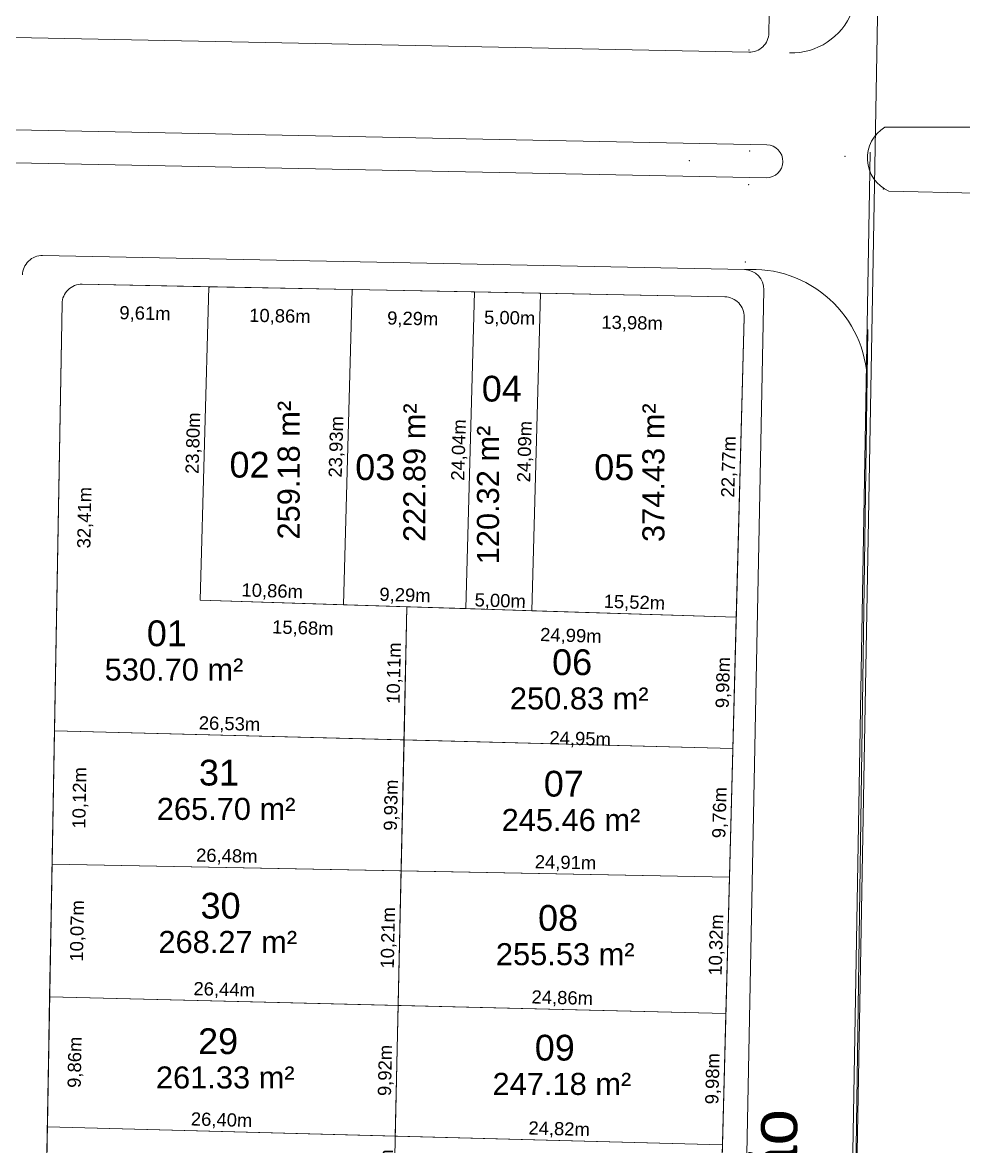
# Model space of a CAD drawing. Header units: metres. Extents: x 3808 to 8215, y 2374 to 6187.
# Drawn here: x 5351.9 to 5423.2, y 4895.7 to 4981 of the extents above; entities that cross this region are included whole.
import ezdxf

# ---------------------------------------------------------------- set-up
doc = ezdxf.new("R2010")
doc.units = ezdxf.units.M
doc.linetypes.add('CONTINUO', pattern=[0])
for name, color, linetype in [('0 - Meio Fio', 32, 'Continuous'), ('Areas Lotes', 1, 'Continuous'), ('Calçada', 8, 'Continuous'), ('COTAS', 7, 'Continuous'), ('Lote', 7, 'Continuous'), ('Nome das Ruas', 7, 'Continuous'), ('Nº Lote', 7, 'Continuous'), ('q', 9, 'CONTINUO'), ('quadras', 7, 'Continuous')]:
    doc.layers.add(name, color=color, linetype=linetype)
doc.layers.add('MEIO FIO', color=8, linetype='Continuous', lineweight=30)
doc.styles.add('Arial', font='arial.ttf')
doc.dimstyles.new('Copy(2) of ISO-25', dxfattribs={"dimtxt": 1, "dimasz": 2.5, "dimexe": 1.25, "dimexo": 0.625, "dimgap": 0.2, "dimtad": 1, "dimtoh": 1, "dimlfac": 1, "dimzin": 1, "dimtxsty": 'Arial', "dimblk": 'NONE', "dimcen": 0, "dimse1": 1, "dimse2": 1, "dimsd1": 1, "dimsd2": 1, "dimclrt": 256, "dimaunit": 1, "dimadec": 3, "dimazin": 0, "dimtfac": 1, "dimtmove": 0, "dimatfit": 3, "dimldrblk": 'NONE', "dimfxl": 1, "dimtolj": 1, "dimtzin": 0, "dimarcsym": 0})

# ---------------------------------------------------------------- blocks, each defined once
blk = doc.blocks.new('*D6408')
at = {"layer": 'Defpoints', "color": 0, "linetype": 'Continuous', "transparency": 16777216}
for p in [(5353.762, 4897.173), (5356.632, 4897.121), (5353.578, 4886.907)]:
    blk.add_point(p, dxfattribs=at)
at = {"layer": 'COTAS', "linetype": 'Continuous', "lineweight": 5, "transparency": 16777216, "insert": (5355.74, 4892.003), "char_height": 1, "attachment_point": 5, "rotation": 88.97828, "style": 'Arial'}
blk.add_mtext('\\A1;10,27m', dxfattribs=at)
blk = doc.blocks.new('_None')
blk = doc.blocks.new('*D6409')
at = {"layer": 'Defpoints', "color": 0, "linetype": 'Continuous', "transparency": 16777216}
for p in [(5353.937, 4907.034), (5356.808, 4906.983), (5353.762, 4897.173)]:
    blk.add_point(p, dxfattribs=at)
at = {"layer": 'COTAS', "linetype": 'Continuous', "lineweight": 5, "transparency": 16777216, "insert": (5355.919, 4902.066), "char_height": 1, "attachment_point": 5, "rotation": 88.97828, "style": 'Arial'}
blk.add_mtext('\\A1;9,86m', dxfattribs=at)
blk = doc.blocks.new('*D6410')
at = {"layer": 'Defpoints', "color": 0, "linetype": 'Continuous', "transparency": 16777216}
for p in [(5354.117, 4917.105), (5356.988, 4917.053), (5353.937, 4907.034)]:
    blk.add_point(p, dxfattribs=at)
at = {"layer": 'COTAS', "linetype": 'Continuous', "lineweight": 5, "transparency": 16777216, "insert": (5356.097, 4912.032), "char_height": 1, "attachment_point": 5, "rotation": 88.97828, "style": 'Arial'}
blk.add_mtext('\\A1;10,07m', dxfattribs=at)
blk = doc.blocks.new('*D6411')
at = {"layer": 'Defpoints', "color": 0, "linetype": 'Continuous', "transparency": 16777216}
for p in [(5354.297, 4927.22), (5357.168, 4927.169), (5354.117, 4917.105)]:
    blk.add_point(p, dxfattribs=at)
at = {"layer": 'COTAS', "linetype": 'Continuous', "lineweight": 5, "transparency": 16777216, "insert": (5356.277, 4922.125), "char_height": 1, "attachment_point": 5, "rotation": 88.97828, "style": 'Arial'}
blk.add_mtext('\\A1;10,12m', dxfattribs=at)
blk = doc.blocks.new('*D6412')
at = {"layer": 'Defpoints', "color": 0, "linetype": 'Continuous', "transparency": 16777216}
for p in [(5354.875, 4959.624), (5357.746, 4959.573), (5354.297, 4927.22)]:
    blk.add_point(p, dxfattribs=at)
at = {"layer": 'COTAS', "linetype": 'Continuous', "lineweight": 5, "transparency": 16777216, "insert": (5356.656, 4943.385), "char_height": 1, "attachment_point": 5, "rotation": 88.97828, "style": 'Arial'}
blk.add_mtext('\\A1;32,41m', dxfattribs=at)
blk = doc.blocks.new('*D6413')
at = {"layer": 'Defpoints', "color": 0, "linetype": 'Continuous', "transparency": 16777216}
for p in [(5366.013, 4960.908), (5365.362, 4937.119), (5365.362, 4937.119)]:
    blk.add_point(p, dxfattribs=at)
at = {"layer": 'COTAS', "linetype": 'Continuous', "lineweight": 5, "transparency": 16777216, "insert": (5364.887, 4949.035), "char_height": 1, "attachment_point": 5, "rotation": 88.43287, "style": 'Arial'}
blk.add_mtext('\\A1;23,80m', dxfattribs=at)
blk = doc.blocks.new('*D6414')
at = {"layer": 'Defpoints', "color": 0, "linetype": 'Continuous', "transparency": 16777216}
for p in [(5365.362, 4937.119), (5376.218, 4936.778), (5376.218, 4936.778)]:
    blk.add_point(p, dxfattribs=at)
at = {"layer": 'COTAS', "linetype": 'Continuous', "lineweight": 5, "transparency": 16777216, "insert": (5370.815, 4937.749), "char_height": 1, "attachment_point": 5, "rotation": 358.20166, "style": 'Arial'}
blk.add_mtext('\\A1;10,86m', dxfattribs=at)
blk = doc.blocks.new('*D6415')
at = {"layer": 'Defpoints', "color": 0, "linetype": 'Continuous', "transparency": 16777216}
for p in [(5376.218, 4936.778), (5385.508, 4936.486), (5385.508, 4936.486)]:
    blk.add_point(p, dxfattribs=at)
at = {"layer": 'COTAS', "linetype": 'Continuous', "lineweight": 5, "transparency": 16777216, "insert": (5380.888, 4937.433), "char_height": 1, "attachment_point": 5, "rotation": 358.20166, "style": 'Arial'}
blk.add_mtext('\\A1;9,29m', dxfattribs=at)
blk = doc.blocks.new('*D6416')
at = {"layer": 'Defpoints', "color": 0, "linetype": 'Continuous', "transparency": 16777216}
for p in [(5385.508, 4936.486), (5390.506, 4936.329), (5390.506, 4936.329)]:
    blk.add_point(p, dxfattribs=at)
at = {"layer": 'COTAS', "linetype": 'Continuous', "lineweight": 5, "transparency": 16777216, "insert": (5388.107, 4937.006), "char_height": 1, "attachment_point": 5, "rotation": 358.20166, "style": 'Arial'}
blk.add_mtext('\\A1;5,00m', dxfattribs=at)
blk = doc.blocks.new('*D6417')
at = {"layer": 'Defpoints', "color": 0, "linetype": 'Continuous', "transparency": 16777216}
for p in [(5390.506, 4936.329), (5406.014, 4935.842), (5406.014, 4935.842)]:
    blk.add_point(p, dxfattribs=at)
at = {"layer": 'COTAS', "linetype": 'Continuous', "lineweight": 5, "transparency": 16777216, "insert": (5398.285, 4936.886), "char_height": 1, "attachment_point": 5, "rotation": 358.20166, "style": 'Arial'}
blk.add_mtext('\\A1;15,52m', dxfattribs=at)
blk = doc.blocks.new('*D6418')
at = {"layer": 'Defpoints', "color": 0, "linetype": 'Continuous', "transparency": 16777216}
for p in [(5380.803, 4926.091), (5380.814, 4926.52), (5405.752, 4925.862)]:
    blk.add_point(p, dxfattribs=at)
at = {"layer": 'COTAS', "linetype": 'Continuous', "lineweight": 5, "transparency": 16777216, "insert": (5394.173, 4926.539), "char_height": 1, "attachment_point": 5, "rotation": 358.48839, "style": 'Arial'}
blk.add_mtext('\\A1;24,95m', dxfattribs=at)
blk = doc.blocks.new('*D6419')
at = {"layer": 'Defpoints', "color": 0, "linetype": 'Continuous', "transparency": 16777216}
for p in [(5380.594, 4916.589), (5380.594, 4916.589), (5405.496, 4916.104)]:
    blk.add_point(p, dxfattribs=at)
at = {"layer": 'COTAS', "linetype": 'Continuous', "lineweight": 5, "transparency": 16777216, "insert": (5393.061, 4917.147), "char_height": 1, "attachment_point": 5, "rotation": 358.88464, "style": 'Arial'}
blk.add_mtext('\\A1;24,91m', dxfattribs=at)
blk = doc.blocks.new('*D6420')
at = {"layer": 'Defpoints', "color": 0, "linetype": 'Continuous', "transparency": 16777216}
for p in [(5354.117, 4917.105), (5354.117, 4917.105), (5380.594, 4916.589)]:
    blk.add_point(p, dxfattribs=at)
at = {"layer": 'COTAS', "linetype": 'Continuous', "lineweight": 5, "transparency": 16777216, "insert": (5367.371, 4917.648), "char_height": 1, "attachment_point": 5, "rotation": 358.88464, "style": 'Arial'}
blk.add_mtext('\\A1;26,48m', dxfattribs=at)
blk = doc.blocks.new('*D6421')
at = {"layer": 'Defpoints', "color": 0, "linetype": 'Continuous', "transparency": 16777216}
for p in [(5354.297, 4927.22), (5380.814, 4926.52), (5380.814, 4926.52)]:
    blk.add_point(p, dxfattribs=at)
at = {"layer": 'COTAS', "linetype": 'Continuous', "lineweight": 5, "transparency": 16777216, "insert": (5367.577, 4927.671), "char_height": 1, "attachment_point": 5, "rotation": 358.48839, "style": 'Arial'}
blk.add_mtext('\\A1;26,53m', dxfattribs=at)
blk = doc.blocks.new('*D6422')
at = {"layer": 'Defpoints', "color": 0, "linetype": 'Continuous', "transparency": 16777216}
for p in [(5381.038, 4936.626), (5380.814, 4926.52), (5380.814, 4926.52)]:
    blk.add_point(p, dxfattribs=at)
at = {"layer": 'COTAS', "linetype": 'Continuous', "lineweight": 5, "transparency": 16777216, "insert": (5380.125, 4931.591), "char_height": 1, "attachment_point": 5, "rotation": 88.73224, "style": 'Arial'}
blk.add_mtext('\\A1;10,11m', dxfattribs=at)
blk = doc.blocks.new('*D6423')
at = {"layer": 'Defpoints', "color": 0, "linetype": 'Continuous', "transparency": 16777216}
for p in [(5380.814, 4926.52), (5380.594, 4916.589), (5380.594, 4916.589)]:
    blk.add_point(p, dxfattribs=at)
at = {"layer": 'COTAS', "linetype": 'Continuous', "lineweight": 5, "transparency": 16777216, "insert": (5379.903, 4921.572), "char_height": 1, "attachment_point": 5, "rotation": 88.73224, "style": 'Arial'}
blk.add_mtext('\\A1;9,93m', dxfattribs=at)
blk = doc.blocks.new('*D6424')
at = {"layer": 'Defpoints', "color": 0, "linetype": 'Continuous', "transparency": 16777216}
for p in [(5380.594, 4916.589), (5380.368, 4906.386), (5380.368, 4906.386)]:
    blk.add_point(p, dxfattribs=at)
at = {"layer": 'COTAS', "linetype": 'Continuous', "lineweight": 5, "transparency": 16777216, "insert": (5379.68, 4911.505), "char_height": 1, "attachment_point": 5, "rotation": 88.73224, "style": 'Arial'}
blk.add_mtext('\\A1;10,21m', dxfattribs=at)
blk = doc.blocks.new('*D6425')
at = {"layer": 'Defpoints', "color": 0, "linetype": 'Continuous', "transparency": 16777216}
for p in [(5380.368, 4906.386), (5380.149, 4896.467), (5380.149, 4896.467)]:
    blk.add_point(p, dxfattribs=at)
at = {"layer": 'COTAS', "linetype": 'Continuous', "lineweight": 5, "transparency": 16777216, "insert": (5379.458, 4901.444), "char_height": 1, "attachment_point": 5, "rotation": 88.73224, "style": 'Arial'}
blk.add_mtext('\\A1;9,92m', dxfattribs=at)
blk = doc.blocks.new('*D6426')
at = {"layer": 'Defpoints', "color": 0, "linetype": 'Continuous', "transparency": 16777216}
for p in [(5380.149, 4896.467), (5379.934, 4886.78), (5380.184, 4886.774)]:
    blk.add_point(p, dxfattribs=at)
at = {"layer": 'COTAS', "linetype": 'Continuous', "lineweight": 5, "transparency": 16777216, "insert": (5379.532, 4893.514), "char_height": 1, "attachment_point": 5, "rotation": 88.73224, "style": 'Arial'}
blk.add_mtext('\\A1;9,69m', dxfattribs=at)
blk = doc.blocks.new('*D6446')
at = {"layer": 'Defpoints', "color": 0, "linetype": 'Continuous', "transparency": 16777216}
for p in [(5353.762, 4897.173), (5380.149, 4896.467), (5380.149, 4896.467)]:
    blk.add_point(p, dxfattribs=at)
at = {"layer": 'COTAS', "linetype": 'Continuous', "lineweight": 5, "transparency": 16777216, "insert": (5366.977, 4897.62), "char_height": 1, "attachment_point": 5, "rotation": 358.46809, "style": 'Arial'}
blk.add_mtext('\\A1;26,40m', dxfattribs=at)
blk = doc.blocks.new('*D6447')
at = {"layer": 'Defpoints', "color": 0, "linetype": 'Continuous', "transparency": 16777216}
for p in [(5380.149, 4896.467), (5404.964, 4895.803), (5404.964, 4895.803)]:
    blk.add_point(p, dxfattribs=at)
at = {"layer": 'COTAS', "linetype": 'Continuous', "lineweight": 5, "transparency": 16777216, "insert": (5392.578, 4896.936), "char_height": 1, "attachment_point": 5, "rotation": 358.46809, "style": 'Arial'}
blk.add_mtext('\\A1;24,82m', dxfattribs=at)
blk = doc.blocks.new('*D6448')
at = {"layer": 'Defpoints', "color": 0, "linetype": 'Continuous', "transparency": 16777216}
for p in [(5353.937, 4907.034), (5380.368, 4906.386), (5380.368, 4906.386)]:
    blk.add_point(p, dxfattribs=at)
at = {"layer": 'COTAS', "linetype": 'Continuous', "lineweight": 5, "transparency": 16777216, "insert": (5367.172, 4907.511), "char_height": 1, "attachment_point": 5, "rotation": 358.59608, "style": 'Arial'}
blk.add_mtext('\\A1;26,44m', dxfattribs=at)
blk = doc.blocks.new('*D6449')
at = {"layer": 'Defpoints', "color": 0, "linetype": 'Continuous', "transparency": 16777216}
for p in [(5380.368, 4906.386), (5405.225, 4905.777), (5405.225, 4905.777)]:
    blk.add_point(p, dxfattribs=at)
at = {"layer": 'COTAS', "linetype": 'Continuous', "lineweight": 5, "transparency": 16777216, "insert": (5392.816, 4906.882), "char_height": 1, "attachment_point": 5, "rotation": 358.59608, "style": 'Arial'}
blk.add_mtext('\\A1;24,86m', dxfattribs=at)
blk = doc.blocks.new('*D6450')
at = {"layer": 'Defpoints', "color": 0, "linetype": 'Continuous', "transparency": 16777216}
for p in [(5406.611, 4958.601), (5406.611, 4958.601), (5406.014, 4935.842)]:
    blk.add_point(p, dxfattribs=at)
at = {"layer": 'COTAS', "linetype": 'Continuous', "lineweight": 5, "transparency": 16777216, "insert": (5405.512, 4947.243), "char_height": 1, "attachment_point": 5, "rotation": 88.49773, "style": 'Arial'}
blk.add_mtext('\\A1;22,77m', dxfattribs=at)
blk = doc.blocks.new('*D6451')
at = {"layer": 'Defpoints', "color": 0, "linetype": 'Continuous', "transparency": 16777216}
for p in [(5391.165, 4960.415), (5391.165, 4960.415), (5390.506, 4936.329)]:
    blk.add_point(p, dxfattribs=at)
at = {"layer": 'COTAS', "linetype": 'Continuous', "lineweight": 5, "transparency": 16777216, "insert": (5390.035, 4948.394), "char_height": 1, "attachment_point": 5, "rotation": 88.43287, "style": 'Arial'}
blk.add_mtext('\\A1;24,09m', dxfattribs=at)
blk = doc.blocks.new('*D6452')
at = {"layer": 'Defpoints', "color": 0, "linetype": 'Continuous', "transparency": 16777216}
for p in [(5386.166, 4960.513), (5386.166, 4960.513), (5385.508, 4936.486)]:
    blk.add_point(p, dxfattribs=at)
at = {"layer": 'COTAS', "linetype": 'Continuous', "lineweight": 5, "transparency": 16777216, "insert": (5385.036, 4948.521), "char_height": 1, "attachment_point": 5, "rotation": 88.43296, "style": 'Arial'}
blk.add_mtext('\\A1;24,04m', dxfattribs=at)
blk = doc.blocks.new('*D6453')
at = {"layer": 'Defpoints', "color": 0, "linetype": 'Continuous', "transparency": 16777216}
for p in [(5376.873, 4960.695), (5376.873, 4960.695), (5376.218, 4936.778)]:
    blk.add_point(p, dxfattribs=at)
at = {"layer": 'COTAS', "linetype": 'Continuous', "lineweight": 5, "transparency": 16777216, "insert": (5375.745, 4948.758), "char_height": 1, "attachment_point": 5, "rotation": 88.43287, "style": 'Arial'}
blk.add_mtext('\\A1;23,93m', dxfattribs=at)
blk = doc.blocks.new('*D6454')
at = {"layer": 'Defpoints', "color": 0, "linetype": 'Continuous', "transparency": 16777216}
for p in [(5356.405, 4961.097), (5366.013, 4960.908), (5365.954, 4957.915)]:
    blk.add_point(p, dxfattribs=at)
at = {"layer": 'COTAS', "linetype": 'Continuous', "lineweight": 5, "transparency": 16777216, "insert": (5361.166, 4958.81), "char_height": 1, "attachment_point": 5, "rotation": 358.87536, "style": 'Arial'}
blk.add_mtext('\\A1;9,61m', dxfattribs=at)
blk = doc.blocks.new('*D6455')
at = {"layer": 'Defpoints', "color": 0, "linetype": 'Continuous', "transparency": 16777216}
for p in [(5366.013, 4960.908), (5376.873, 4960.695), (5376.814, 4957.702)]:
    blk.add_point(p, dxfattribs=at)
at = {"layer": 'COTAS', "linetype": 'Continuous', "lineweight": 5, "transparency": 16777216, "insert": (5371.4, 4958.609), "char_height": 1, "attachment_point": 5, "rotation": 358.87536, "style": 'Arial'}
blk.add_mtext('\\A1;10,86m', dxfattribs=at)
blk = doc.blocks.new('*D6456')
at = {"layer": 'Defpoints', "color": 0, "linetype": 'Continuous', "transparency": 16777216}
for p in [(5376.873, 4960.695), (5386.166, 4960.513), (5386.107, 4957.519)]:
    blk.add_point(p, dxfattribs=at)
at = {"layer": 'COTAS', "linetype": 'Continuous', "lineweight": 5, "transparency": 16777216, "insert": (5381.476, 4958.411), "char_height": 1, "attachment_point": 5, "rotation": 358.87536, "style": 'Arial'}
blk.add_mtext('\\A1;9,29m', dxfattribs=at)
blk = doc.blocks.new('*D6457')
at = {"layer": 'Defpoints', "color": 0, "linetype": 'Continuous', "transparency": 16777216}
for p in [(5386.166, 4960.513), (5391.165, 4960.415), (5391.106, 4957.421)]:
    blk.add_point(p, dxfattribs=at)
at = {"layer": 'COTAS', "linetype": 'Continuous', "lineweight": 5, "transparency": 16777216, "insert": (5388.826, 4958.468), "char_height": 1, "attachment_point": 5, "rotation": 358.87536, "style": 'Arial'}
blk.add_mtext('\\A1;5,00m', dxfattribs=at)
blk = doc.blocks.new('*D6458')
at = {"layer": 'Defpoints', "color": 0, "linetype": 'Continuous', "transparency": 16777216}
for p in [(5391.165, 4960.415), (5405.141, 4960.14), (5405.082, 4957.147)]:
    blk.add_point(p, dxfattribs=at)
at = {"layer": 'COTAS', "linetype": 'Continuous', "lineweight": 5, "transparency": 16777216, "insert": (5398.11, 4958.085), "char_height": 1, "attachment_point": 5, "rotation": 358.87536, "style": 'Arial'}
blk.add_mtext('\\A1;13,98m', dxfattribs=at)
blk = doc.blocks.new('*D6459')
at = {"layer": 'Defpoints', "color": 0, "linetype": 'Continuous', "transparency": 16777216}
for p in [(5365.362, 4937.119), (5381.038, 4936.626), (5365.276, 4934.387)]:
    blk.add_point(p, dxfattribs=at)
at = {"layer": 'COTAS', "linetype": 'Continuous', "lineweight": 5, "transparency": 16777216, "insert": (5373.139, 4934.941), "char_height": 1, "attachment_point": 5, "rotation": 358.20166, "style": 'Arial'}
blk.add_mtext('\\A1;15,68m', dxfattribs=at)
blk = doc.blocks.new('*D6460')
at = {"layer": 'Defpoints', "color": 0, "linetype": 'Continuous', "transparency": 16777216}
for p in [(5381.038, 4936.626), (5406.014, 4935.842), (5405.93, 4933.17)]:
    blk.add_point(p, dxfattribs=at)
at = {"layer": 'COTAS', "linetype": 'Continuous', "lineweight": 5, "transparency": 16777216, "insert": (5393.467, 4934.363), "char_height": 1, "attachment_point": 5, "rotation": 358.20166, "style": 'Arial'}
blk.add_mtext('\\A1;24,99m', dxfattribs=at)
blk = doc.blocks.new('*D6461')
at = {"layer": 'Defpoints', "color": 0, "linetype": 'Continuous', "transparency": 16777216}
for p in [(5406.014, 4935.842), (5405.752, 4925.862), (5405.752, 4925.862)]:
    blk.add_point(p, dxfattribs=at)
at = {"layer": 'COTAS', "linetype": 'Continuous', "lineweight": 5, "transparency": 16777216, "insert": (5405.082, 4930.873), "char_height": 1, "attachment_point": 5, "rotation": 88.49773, "style": 'Arial'}
blk.add_mtext('\\A1;9,98m', dxfattribs=at)
blk = doc.blocks.new('*D6462')
at = {"layer": 'Defpoints', "color": 0, "linetype": 'Continuous', "transparency": 16777216}
for p in [(5405.752, 4925.862), (5405.496, 4916.104), (5405.496, 4916.104)]:
    blk.add_point(p, dxfattribs=at)
at = {"layer": 'COTAS', "linetype": 'Continuous', "lineweight": 5, "transparency": 16777216, "insert": (5404.824, 4921.004), "char_height": 1, "attachment_point": 5, "rotation": 88.49773, "style": 'Arial'}
blk.add_mtext('\\A1;9,76m', dxfattribs=at)
blk = doc.blocks.new('*D6463')
at = {"layer": 'Defpoints', "color": 0, "linetype": 'Continuous', "transparency": 16777216}
for p in [(5405.496, 4916.104), (5405.226, 4905.784), (5405.496, 4905.777)]:
    blk.add_point(p, dxfattribs=at)
at = {"layer": 'COTAS', "linetype": 'Continuous', "lineweight": 5, "transparency": 16777216, "insert": (5404.56, 4910.965), "char_height": 1, "attachment_point": 5, "rotation": 88.49773, "style": 'Arial'}
blk.add_mtext('\\A1;10,32m', dxfattribs=at)
blk = doc.blocks.new('*D6464')
at = {"layer": 'Defpoints', "color": 0, "linetype": 'Continuous', "transparency": 16777216}
for p in [(5405.496, 4905.777), (5404.964, 4895.803), (5404.964, 4895.803)]:
    blk.add_point(p, dxfattribs=at)
at = {"layer": 'COTAS', "linetype": 'Continuous', "lineweight": 5, "transparency": 16777216, "insert": (5404.294, 4900.815), "char_height": 1, "attachment_point": 5, "rotation": 88.49773, "style": 'Arial'}
blk.add_mtext('\\A1;9,98m', dxfattribs=at)
blk = doc.blocks.new('*D6465')
at = {"layer": 'Defpoints', "color": 0, "linetype": 'Continuous', "transparency": 16777216}
for p in [(5404.964, 4895.803), (5404.724, 4886.66), (5404.724, 4886.66)]:
    blk.add_point(p, dxfattribs=at)
at = {"layer": 'COTAS', "linetype": 'Continuous', "lineweight": 5, "transparency": 16777216, "insert": (5404.043, 4891.253), "char_height": 1, "attachment_point": 5, "rotation": 88.49773, "style": 'Arial'}
blk.add_mtext('\\A1;9,15m', dxfattribs=at)

msp = doc.modelspace()

# ---------------------------------------------------------------- linework, layer by layer
at = {"layer": '0 - Meio Fio', "linetype": 'Continuous', "lineweight": 5}
for p, q in [((5417.288, 4973.015), (5424.044, 4973.015)), ((5424.238, 4968.012), (5417.579, 4968.158)), ((5415.041, 4891.017), (5416.005, 4957.657))]:
    msp.add_line(p, q, dxfattribs=at)
for centre, radius, start, end in [((5410.169, 4983.61), 4.97, 268.76567, 338.18151), ((5418.708, 4970.663), 2.748, 121.13726, 245.73055), ((5407.241, 4953.513), 8.71, 1.56462, 93.95584)]:
    msp.add_arc(centre, radius, start, end, dxfattribs=at)
at = {"layer": 'Calçada', "linetype": 'Continuous', "lineweight": 5}
for p, q in [((5409.54, 5033.429), (5408.493, 4980.17)), ((5223.393, 4982.392), (5406.963, 4978.7)), ((5223.374, 4975.391), (5408.327, 4971.671)), ((5223.324, 4972.892), (5408.277, 4969.172)), ((5353.406, 4963.274), (5406.64, 4962.203)), ((5408.109, 4960.674), (5404.817, 4793.254))]:
    msp.add_line(p, q, dxfattribs=at)
for centre, radius, start, end in [((5406.993, 4980.2), 1.5, 268.84767, 358.87333), ((5408.302, 4970.421), 1.25, 268.84767, 88.84767), ((5353.376, 4961.774), 1.5, 88.84767, 179.01349), ((5406.61, 4960.703), 1.5, 358.87333, 88.84767)]:
    msp.add_arc(centre, radius, start, end, dxfattribs=at)
at = {"layer": 'Lote', "lineweight": 5}
for p, q in [((5366.013, 4960.908), (5365.362, 4937.119)), ((5376.873, 4960.695), (5376.218, 4936.778)), ((5385.508, 4936.486), (5386.166, 4960.513)), ((5391.165, 4960.415), (5390.506, 4936.329)), ((5365.362, 4937.119), (5406.014, 4935.842)), ((5380.012, 4890.274), (5381.038, 4936.626)), ((5354.297, 4927.22), (5405.752, 4925.862)), ((5354.117, 4917.105), (5405.496, 4916.104)), ((5353.937, 4907.034), (5405.225, 4905.777)), ((5353.762, 4897.173), (5404.964, 4895.803))]:
    msp.add_line(p, q, dxfattribs=at)
at = {"layer": 'Lote', "linetype": 'Continuous', "lineweight": 5, "flags": 128}
for points in [[(5380.814, 4926.52), (5381.038, 4936.626), (5365.362, 4937.119), (5366.013, 4960.908), (5356.405, 4961.097, 0.41474), (5354.875, 4959.624), (5354.297, 4927.22)], [(5390.506, 4936.329), (5406.014, 4935.842), (5406.611, 4958.601, 0.416145), (5405.141, 4960.14), (5391.165, 4960.415)]]:
    msp.add_lwpolyline(points, format="xyb", close=True, dxfattribs=at)
for points in [[(5365.362, 4937.119), (5376.218, 4936.778), (5376.873, 4960.695), (5366.013, 4960.908)], [(5376.218, 4936.778), (5385.508, 4936.486), (5386.166, 4960.513), (5376.873, 4960.695)], [(5385.508, 4936.486), (5390.506, 4936.329), (5391.165, 4960.415), (5386.166, 4960.513)], [(5381.038, 4936.626), (5380.814, 4926.52), (5405.752, 4925.862), (5406.014, 4935.842)], [(5380.594, 4916.589), (5380.814, 4926.52), (5354.297, 4927.22), (5354.117, 4917.105)], [(5380.814, 4926.52), (5380.594, 4916.589), (5405.496, 4916.104), (5405.752, 4925.862)], [(5354.117, 4917.105), (5353.937, 4907.034), (5380.368, 4906.386), (5380.594, 4916.589)], [(5380.594, 4916.589), (5380.368, 4906.386), (5405.225, 4905.777), (5405.496, 4916.104)], [(5353.937, 4907.034), (5353.762, 4897.173), (5380.149, 4896.467), (5380.368, 4906.386)], [(5404.964, 4895.803), (5405.225, 4905.777), (5380.368, 4906.386), (5380.149, 4896.467)]]:
    msp.add_lwpolyline(points, close=True, dxfattribs=at)
at = {"layer": 'MEIO FIO', "lineweight": 5}
for p in [(5406.972, 4978.873), (5407.028, 4971.208), (5402.447, 4970.461), (5414.27, 4970.811), (5406.957, 4968.656), (5417.177, 4968.322), (5406.712, 4962.792), (5366.019, 4960.843)]:
    msp.add_point(p, dxfattribs=at)
at = {"layer": 'q', "lineweight": 5}
msp.add_line((5428.372, 5629.504), (5405.671, 4365.473), dxfattribs=at)
at = {"layer": 'q', "linetype": 'Continuous', "lineweight": 5}
msp.add_line((5416.162, 4971.116), (5405.674, 4365.62), dxfattribs=at)
at = {"layer": 'quadras', "lineweight": 5}
for p, q in [((5356.405, 4961.097), (5405.141, 4960.14)), ((5351.974, 4796.935), (5354.875, 4959.624)), ((5406.611, 4958.601), (5402.34, 4795.763))]:
    msp.add_line(p, q, dxfattribs=at)
at = {"layer": 'quadras', "linetype": 'Continuous', "lineweight": 5, "flags": 128}
msp.add_lwpolyline([(5351.974, 4796.935, 0.412596), (5353.439, 4795.409), (5400.806, 4794.302, 0.413375), (5402.34, 4795.763), (5406.611, 4958.601, 0.416145), (5405.141, 4960.14), (5356.405, 4961.097, 0.41474), (5354.875, 4959.624)], format="xyb", close=True, dxfattribs=at)
at = {"layer": 'quadras', "lineweight": 5}
for centre, start, end in [((5356.375, 4959.597), 88.87536, 178.97828), ((5405.111, 4958.64), 358.49773, 88.87536)]:
    msp.add_arc(centre, 1.5, start, end, dxfattribs=at)

# ---------------------------------------------------------------- texts
at = {"layer": 'Areas Lotes', "lineweight": 5, "style": 'Arial'}
for s, p in [('259.18 m²', (5372.902, 4941.728)), ('222.89 m²', (5382.437, 4941.54)), ('374.43 m²', (5400.565, 4941.54)), ('120.32 m²', (5388.02, 4939.847))]:
    msp.add_text(s, height=1.6726, rotation=90, dxfattribs=at).set_placement(p)
for s, p in [('530.70 m²', (5358.108, 4931.027)), ('250.83 m²', (5388.844, 4928.832)), ('265.70 m²', (5362.059, 4920.455)), ('245.46 m²', (5388.217, 4919.615)), ('268.27 m²', (5362.185, 4910.36)), ('255.53 m²', (5387.782, 4909.432)), ('261.33 m²', (5361.997, 4900.077)), ('247.18 m²', (5387.531, 4899.589))]:
    msp.add_text(s, height=1.6726, dxfattribs=at).set_placement(p)
at = {"layer": 'Nome das Ruas', "lineweight": 5, "style": 'Arial'}
msp.add_text('Av. Maranhão', height=3.55, rotation=90, dxfattribs=at).set_placement((5410.632, 4867.642, 165.916))
at = {"layer": 'Nº Lote', "lineweight": 5, "style": 'Arial'}
for s, p in [('04', (5386.711, 4952.195, 1.36)), ('02', (5367.579, 4946.426, 1.36)), ('03', (5377.113, 4946.238, 1.36)), ('05', (5395.242, 4946.238, 1.36)), ('01', (5361.306, 4933.635, 1.36)), ('06', (5392.043, 4931.441, 1.36)), ('31', (5365.258, 4923.063, 1.36)), ('07', (5391.415, 4922.224, 1.36)), ('30', (5365.383, 4912.969, 1.36)), ('08', (5390.98, 4912.041, 1.36)), ('29', (5365.195, 4902.686, 1.36)), ('09', (5390.729, 4902.197, 1.36))]:
    msp.add_text(s, height=1.9563, dxfattribs=at).set_placement(p)

# ---------------------------------------------------------------- dimensions: what is measured, and where the dimension line sits
at = {"layer": 'COTAS', "linetype": 'Continuous', "lineweight": 5}
for p1, p2, distance, picture, middle in [((5356.405, 4961.097), (5366.013, 4960.908), -2.994, '*D6454', (5361.166, 4958.81)), ((5366.013, 4960.908), (5365.362, 4937.119), 0, '*D6413', (5364.887, 4949.035)), ((5376.218, 4936.778), (5376.873, 4960.695), 0, '*D6453', (5375.745, 4948.758)), ((5385.508, 4936.486), (5386.166, 4960.513), 0, '*D6452', (5385.036, 4948.521)), ((5390.5058, 4936.3292), (5391.1647, 4960.4146), 0, '*D6451', (5390.0346, 4948.3938)), ((5406.014, 4935.842), (5406.611, 4958.601), 0, '*D6450', (5405.512, 4947.243)), ((5365.362, 4937.119), (5376.218, 4936.778), 0, '*D6414', (5370.815, 4937.749)), ((5381.038, 4936.626), (5365.362, 4937.119), 2.733, '*D6459', (5373.139, 4934.941)), ((5381.038, 4936.626), (5380.814, 4926.52), 0, '*D6422', (5380.125, 4931.591)), ((5381.038, 4936.626), (5406.014, 4935.842), -2.673, '*D6460', (5393.467, 4934.363)), ((5406.014, 4935.842), (5405.752, 4925.862), 0, '*D6461', (5405.082, 4930.873)), ((5354.297, 4927.22), (5380.814, 4926.52), 0, '*D6421', (5367.577, 4927.671)), ((5380.814, 4926.52), (5380.594, 4916.589), 0, '*D6423', (5379.903, 4921.572)), ((5380.594, 4916.589), (5354.117, 4917.105), 0, '*D6420', (5367.371, 4917.648)), ((5405.496, 4916.104), (5380.594, 4916.589), 0, '*D6419', (5393.061, 4917.147)), ((5380.594, 4916.589), (5380.368, 4906.386), 0, '*D6424', (5379.68, 4911.505)), ((5353.937, 4907.034), (5380.368, 4906.386), 0, '*D6448', (5367.172, 4907.511)), ((5380.368, 4906.386), (5405.225, 4905.777), 0, '*D6449', (5392.816, 4906.882)), ((5380.368, 4906.386), (5380.149, 4896.467), 0, '*D6425', (5379.458, 4901.444)), ((5353.762, 4897.173), (5380.149, 4896.467), 0, '*D6446', (5366.977, 4897.62)), ((5380.149, 4896.467), (5404.964, 4895.803), 0, '*D6447', (5392.578, 4896.936))]:
    dim = msp.add_aligned_dim(p1=p1, p2=p2, distance=distance, dimstyle='Copy(2) of ISO-25', override={"dimpost": 'm'}, dxfattribs=at)
    dim.commit()
    dim.dimension.update_dxf_attribs({"geometry": picture, "text_midpoint": middle})
for base, p1, p2, angle, picture, middle in [((5376.814, 4957.702), (5366.013, 4960.908), (5376.873, 4960.695), 178.87536, '*D6455', (5371.4, 4958.609)), ((5386.107, 4957.519), (5376.873, 4960.695), (5386.166, 4960.513), 178.87536, '*D6456', (5381.476, 4958.411)), ((5405.082, 4957.147), (5391.165, 4960.415), (5405.141, 4960.14), 178.87536, '*D6458', (5398.11, 4958.085)), ((5357.746, 4959.573), (5354.297, 4927.22), (5354.875, 4959.624), 268.97828, '*D6412', (5356.656, 4943.385)), ((5385.508, 4936.486), (5376.218, 4936.778), (5385.508, 4936.486), 178.20166, '*D6415', (5380.888, 4937.433)), ((5406.014, 4935.842), (5390.506, 4936.329), (5406.014, 4935.842), 178.20166, '*D6417', (5398.285, 4936.886)), ((5357.168, 4927.169), (5354.117, 4917.105), (5354.297, 4927.22), 268.97828, '*D6411', (5356.277, 4922.125)), ((5405.496, 4916.104), (5405.752, 4925.862), (5405.496, 4916.104), 88.49773, '*D6462', (5404.824, 4921.004)), ((5356.988, 4917.053), (5353.937, 4907.034), (5354.117, 4917.105), 268.97828, '*D6410', (5356.097, 4912.032)), ((5405.226, 4905.784), (5405.496, 4916.104), (5405.496, 4905.777), 88.49773, '*D6463', (5404.56, 4910.965)), ((5356.808, 4906.983), (5353.762, 4897.173), (5353.937, 4907.034), 268.97828, '*D6409', (5355.919, 4902.066)), ((5404.964, 4895.803), (5405.496, 4905.777), (5404.964, 4895.803), 88.49773, '*D6464', (5404.294, 4900.815)), ((5356.632, 4897.121), (5353.578, 4886.907), (5353.762, 4897.173), 268.97828, '*D6408', (5355.74, 4892.003)), ((5404.724, 4886.66), (5404.964, 4895.803), (5404.724, 4886.66), 88.49773, '*D6465', (5404.043, 4891.253))]:
    dim = msp.add_linear_dim(base=base, p1=p1, p2=p2, angle=angle, dimstyle='Copy(2) of ISO-25', override={"dimpost": 'm', "dimtmove": 1}, dxfattribs=at)
    dim.commit()
    dim.dimension.update_dxf_attribs({"geometry": picture, "text_midpoint": middle})
for base, p1, p2, angle, override, picture, middle, dimtype in [((5391.106, 4957.421), (5386.166, 4960.513), (5391.165, 4960.415), 178.87536, {"dimpost": 'm', "dimtmove": 1}, '*D6457', (5388.81, 4957.667), 160), ((5390.506, 4936.329), (5385.508, 4936.486), (5390.506, 4936.329), 178.20166, {"dimpost": 'm', "dimtmove": 1}, '*D6416', (5388.082, 4936.206), 160), ((5380.803, 4926.091), (5405.752, 4925.862), (5380.814, 4926.52), 178.48839, {"dimpost": 'm'}, '*D6418', (5394.152, 4925.739), 161), ((5380.184, 4886.774), (5380.149, 4896.467), (5379.934, 4886.78), 268.73224, {"dimpost": 'm'}, '*D6426', (5380.333, 4893.497), 161)]:
    dim = msp.add_linear_dim(base=base, p1=p1, p2=p2, angle=angle, dimstyle='Copy(2) of ISO-25', override=override, dxfattribs=at)
    dim.commit()
    dim.dimension.update_dxf_attribs({"geometry": picture, "text_midpoint": middle, "dimtype": dimtype})

doc.saveas('drawing.dxf')
